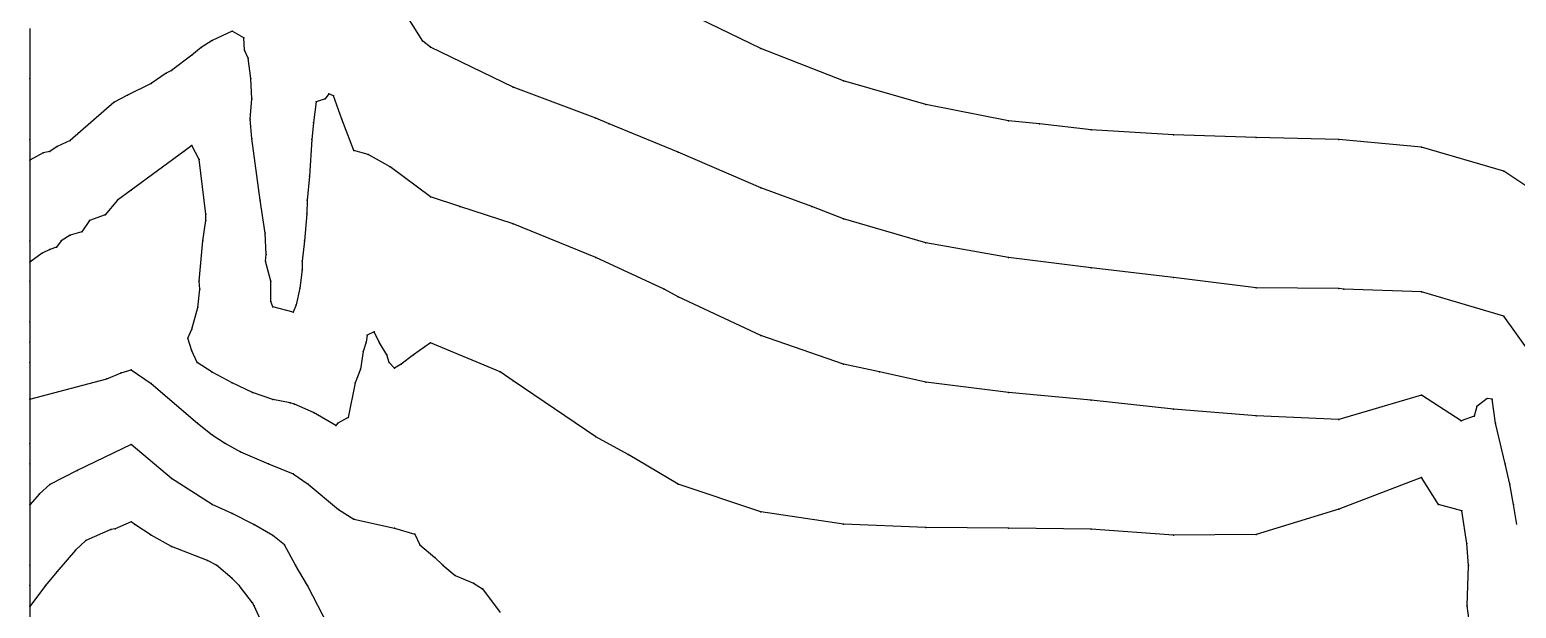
# Model space of a CAD drawing. Extents: x 5610 to 6780, y 4600 to 5770.
# Drawn here: x 5610 to 6344, y 5089 to 5374 of the extents above; entities that cross this region are included whole.
import ezdxf

# ---------------------------------------------------------------- set-up
doc = ezdxf.new("R2010")
doc.units = 0
doc.layers.get('0').update_dxf_attribs({"linetype": 'CONTINUOUS'})

msp = doc.modelspace()

# ---------------------------------------------------------------- linework, layer by layer
at = {"color": 7}
for points in [[(5804.071, 5368.367, 205), (5787.806, 5394.393, 205)], [(5970.884, 5364.865, 215), (5930.136, 5384.603, 215)], [(5610, 5374.715, 205), (5610, 5350, 200.706)], [(5710, 5373.399, 195), (5700, 5368.805, 195)], [(5715.685, 5370, 195), (5710, 5373.399, 195)], [(5694.623, 5365.377, 195), (5690, 5361.603, 195)], [(5700, 5368.805, 195), (5694.623, 5365.377, 195)], [(5716.079, 5363.921, 195), (5715.685, 5370, 195)], [(5717.746, 5360, 195), (5716.079, 5363.921, 195)], [(5807.892, 5365.502, 205), (5804.071, 5368.367, 205)], [(5848.64, 5345.765, 205), (5807.892, 5365.502, 205)], [(6011.633, 5348.948, 215), (5970.884, 5364.865, 215)], [(5690, 5361.603, 195), (5680, 5353.982, 195)], [(5719.069, 5350, 195), (5717.746, 5360, 195)], [(5610, 5350, 200.706), (5610, 5320, 196.375)], [(5677.31, 5352.69, 195), (5670, 5347.604, 195)], [(5680, 5353.982, 195), (5677.31, 5352.69, 195)], [(5719.569, 5340, 195), (5719.069, 5350, 195)], [(6052.381, 5337.169, 215), (6011.633, 5348.948, 215)], [(5658.2, 5341.8, 195), (5651.634, 5338.366, 195)], [(5670, 5347.604, 195), (5658.2, 5341.8, 195)], [(5757.583, 5342.417, 195), (5755.76, 5340, 195)], [(5760, 5341.437, 195), (5757.583, 5342.417, 195)], [(5889.388, 5330.484, 205), (5848.64, 5345.765, 205)], [(5651.634, 5338.366, 195), (5630, 5319.409, 195)], [(5718.834, 5330, 195), (5719.569, 5340, 195)], [(5751.456, 5338.544, 195), (5750, 5328.35, 195)], [(5755.76, 5340, 195), (5751.456, 5338.544, 195)], [(5764.051, 5330, 195), (5760, 5341.437, 195)], [(6093.129, 5329.211, 215), (6052.381, 5337.169, 215)], [(5719.651, 5320.349, 195), (5718.834, 5330, 195)], [(5750, 5328.35, 195), (5749.312, 5320, 195)], [(5770, 5314.521, 195), (5764.051, 5330, 195)], [(5896.073, 5327.619, 205), (5889.388, 5330.484, 205)], [(5930.136, 5313.612, 205), (5896.073, 5327.619, 205)], [(6108.41, 5327.619, 215), (6093.129, 5329.211, 215)], [(6133.877, 5324.754, 215), (6108.41, 5327.619, 215)], [(5610, 5320, 196.375), (5610, 5309.687, 195)], [(5723.814, 5290, 195), (5719.651, 5320.349, 195)], [(5749.312, 5320, 195), (5748.128, 5301.872, 195)], [(6174.626, 5322.207, 215), (6133.877, 5324.754, 215)], [(6215.374, 5320.934, 215), (6174.626, 5322.207, 215)], [(6256.123, 5319.979, 215), (6215.374, 5320.934, 215)], [(6296.871, 5316.159, 215), (6256.123, 5319.979, 215)], [(5616.564, 5313.436, 195), (5610, 5309.687, 195)], [(5620, 5314.093, 195), (5616.564, 5313.436, 195)], [(5623.473, 5316.527, 195), (5620, 5314.093, 195)], [(5630, 5319.409, 195), (5623.473, 5316.527, 195)], [(5686.058, 5313.942, 185), (5660, 5295.023, 185)], [(5690, 5316.946, 185), (5686.058, 5313.942, 185)], [(5693.689, 5310, 185), (5690, 5316.946, 185)], [(5777.011, 5312.615, 195), (5770, 5314.521, 195)], [(5787.84, 5306.528, 195), (5777.011, 5312.615, 195)], [(5970.884, 5296.103, 205), (5930.136, 5313.612, 205)], [(6337.619, 5304.38, 215), (6296.871, 5316.159, 215)], [(5610, 5309.687, 195), (5610, 5270, 186.529)], [(5696.93, 5283.07, 185), (5693.689, 5310, 185)], [(5807.892, 5291.646, 195), (5787.84, 5306.528, 195)], [(5748.128, 5301.872, 195), (5747.002, 5290, 195)], [(6363.723, 5286.871, 215), (6337.619, 5304.38, 215)], [(5660, 5295.023, 185), (5653.349, 5290, 185)], [(5822.217, 5286.871, 195), (5807.892, 5291.646, 195)], [(5996.034, 5286.871, 205), (5970.884, 5296.103, 205)], [(5653.349, 5290, 185), (5647.195, 5282.805, 185)], [(5696.982, 5280, 185), (5696.93, 5283.07, 185)], [(5726.198, 5273.802, 195), (5723.814, 5290, 195)], [(5746.8, 5283.2, 195), (5745.604, 5270, 195)], [(5747.002, 5290, 195), (5746.8, 5283.2, 195)], [(5848.64, 5278.275, 195), (5822.217, 5286.871, 195)], [(6011.633, 5280.822, 205), (5996.034, 5286.871, 205)], [(5639.527, 5280, 185), (5635.661, 5274.339, 185)], [(5647.195, 5282.805, 185), (5639.527, 5280, 185)], [(5695.446, 5270, 185), (5696.982, 5280, 185)], [(5889.388, 5261.721, 195), (5848.64, 5278.275, 195)], [(6052.381, 5269.043, 205), (6011.633, 5280.822, 205)], [(5610, 5270, 186.529), (5610, 5259.47, 185)], [(5625.465, 5270, 185), (5623.23, 5266.77, 185)], [(5630, 5272.829, 185), (5625.465, 5270, 185)], [(5635.661, 5274.339, 185), (5630, 5272.829, 185)], [(5693.701, 5250, 185), (5695.446, 5270, 185)], [(5726.766, 5263.234, 195), (5726.198, 5273.802, 195)], [(5745.604, 5270, 195), (5744.495, 5260, 195)], [(6093.129, 5261.721, 205), (6052.381, 5269.043, 205)], [(5616.119, 5263.881, 185), (5610, 5259.47, 185)], [(5620, 5265.742, 185), (5616.119, 5263.881, 185)], [(5623.23, 5266.77, 185), (5620, 5265.742, 185)], [(5726.411, 5260, 195), (5726.766, 5263.234, 195)], [(5923.133, 5246.123, 195), (5889.388, 5261.721, 195)], [(6133.877, 5256.628, 205), (6093.129, 5261.721, 205)], [(5610, 5259.47, 185), (5610, 5250, 183.847)], [(5729.072, 5250, 195), (5726.411, 5260, 195)], [(5744.406, 5255.594, 195), (5743.382, 5246.618, 195)], [(5744.495, 5260, 195), (5744.406, 5255.594, 195)], [(6174.626, 5251.853, 205), (6133.877, 5256.628, 205)], [(5610, 5250, 183.847), (5610, 5230, 181.303)], [(5693.884, 5246.116, 185), (5693.701, 5250, 185)], [(5728.954, 5240, 195), (5729.072, 5250, 195)], [(5743.382, 5246.618, 195), (5741.563, 5238.437, 195)], [(6215.374, 5246.759, 205), (6174.626, 5251.853, 205)], [(6256.123, 5246.441, 205), (6215.374, 5246.759, 205)], [(6258.669, 5246.123, 205), (6256.123, 5246.441, 205)], [(5692.924, 5237.076, 185), (5693.884, 5246.116, 185)], [(5730, 5237.429, 195), (5728.954, 5240, 195)], [(5930.136, 5242.302, 195), (5923.133, 5246.123, 195)], [(5970.884, 5223.202, 195), (5930.136, 5242.302, 195)], [(6296.871, 5244.849, 205), (6258.669, 5246.123, 205)], [(6337.619, 5232.752, 205), (6296.871, 5244.849, 205)], [(5690, 5226.456, 185), (5692.924, 5237.076, 185)], [(5740, 5234.75, 195), (5730, 5237.429, 195)], [(5741.563, 5238.437, 195), (5740, 5234.75, 195)], [(6350.954, 5214.254, 205), (6337.619, 5232.752, 205)], [(5610, 5230, 181.303), (5610, 5220, 180.203)], [(5688.113, 5221.887, 185), (5690, 5226.456, 185)], [(5780, 5225.102, 185), (5776.563, 5223.437, 185)], [(5782.516, 5220, 185), (5780, 5225.102, 185)], [(5610, 5220, 180.203), (5610, 5210, 178.666)], [(5690, 5215.753, 185), (5688.113, 5221.887, 185)], [(5776.122, 5220, 185), (5774.656, 5215.344, 185)], [(5776.563, 5223.437, 185), (5776.122, 5220, 185)], [(5786.188, 5213.812, 185), (5782.516, 5220, 185)], [(5807.892, 5219.7, 185), (5799.34, 5213.779, 185)], [(5842.273, 5205.374, 185), (5807.892, 5219.7, 185)], [(6011.633, 5209.194, 195), (5970.884, 5223.202, 195)], [(5610, 5210, 178.666), (5610, 5191.799, 175)], [(5692.682, 5210, 185), (5690, 5215.753, 185)], [(5700, 5205.121, 185), (5692.682, 5210, 185)], [(5774.656, 5215.344, 185), (5773.313, 5206.687, 185)], [(5787.463, 5210, 185), (5786.188, 5213.812, 185)], [(5790, 5207.083, 185), (5787.463, 5210, 185)], [(5799.34, 5213.779, 185), (5793.34, 5209.077, 185)], [(5648.117, 5201.883, 175), (5655.11, 5204.89, 175)], [(5655.11, 5204.89, 175), (5660, 5206.381, 175)], [(5660, 5206.381, 175), (5670, 5199.53, 175)], [(5709.9, 5200, 185), (5700, 5205.121, 185)], [(5773.313, 5206.687, 185), (5770.678, 5200, 185)], [(5793.34, 5209.077, 185), (5790, 5207.083, 185)], [(5848.64, 5200.917, 185), (5842.273, 5205.374, 185)], [(6029.46, 5205.374, 195), (6011.633, 5209.194, 195)], [(6052.381, 5200.281, 195), (6029.46, 5205.374, 195)], [(5610, 5191.799, 175), (5648.117, 5201.883, 175)], [(5670, 5199.53, 175), (5692.814, 5180, 175)], [(5720, 5195.172, 185), (5709.9, 5200, 185)], [(5730, 5191.742, 185), (5720, 5195.172, 185)], [(5770.678, 5200, 185), (5767.232, 5182.768, 185)], [(5889.388, 5173.221, 185), (5848.64, 5200.917, 185)], [(6093.129, 5195.187, 195), (6052.381, 5200.281, 195)], [(6133.877, 5191.367, 195), (6093.129, 5195.187, 195)], [(5610, 5191.799, 175), (5610, 5170, 170.66)], [(5738.616, 5190, 185), (5730, 5191.742, 185)], [(5740.655, 5189.345, 185), (5738.616, 5190, 185)], [(5750, 5185.307, 185), (5740.655, 5189.345, 185)], [(6174.626, 5186.91, 195), (6133.877, 5191.367, 195)], [(6296.871, 5193.914, 195), (6256.123, 5181.816, 195)], [(6316.546, 5181.155, 195), (6296.871, 5193.914, 195)], [(6324.317, 5188.183, 195), (6322.988, 5183.519, 195)], [(6329.313, 5192.148, 195), (6324.317, 5188.183, 195)], [(6331.808, 5191.808, 195), (6329.313, 5192.148, 195)], [(6333.436, 5180, 195), (6331.808, 5191.808, 195)], [(5761.145, 5178.855, 185), (5750, 5185.307, 185)], [(5767.232, 5182.768, 185), (5762.08, 5180, 185)], [(6215.374, 5183.727, 195), (6174.626, 5186.91, 195)], [(6256.123, 5181.816, 195), (6215.374, 5183.727, 195)], [(6322.988, 5183.519, 195), (6316.546, 5181.155, 195)], [(5692.814, 5180, 175), (5700, 5174.305, 175)], [(5700, 5174.305, 175), (5706.689, 5170, 175)], [(5762.08, 5180, 185), (5761.145, 5178.855, 185)], [(5905.305, 5164.626, 185), (5889.388, 5173.221, 185)], [(6338.261, 5160, 195), (6333.436, 5180, 195)], [(5610, 5170, 170.66), (5610, 5160, 168.949)], [(5660, 5169.482, 165), (5633.367, 5156.633, 165)], [(5680, 5152.788, 165), (5660, 5169.482, 165)], [(5706.689, 5170, 175), (5714.067, 5165.933, 175)], [(5714.067, 5165.933, 175), (5727.872, 5160, 175)], [(5610, 5160, 168.949), (5610, 5139.691, 165)], [(5727.872, 5160, 175), (5740, 5155.104, 175)], [(5930.136, 5149.982, 185), (5905.305, 5164.626, 185)], [(6340.558, 5150, 195), (6338.261, 5160, 195)], [(5633.367, 5156.633, 165), (5620, 5149.826, 165)], [(5700.106, 5140, 165), (5680, 5152.788, 165)], [(5740, 5155.104, 175), (5747.408, 5150, 175)], [(6296.871, 5153.166, 185), (6256.123, 5137.566, 185)], [(6305.403, 5139.86, 185), (6296.871, 5153.166, 185)], [(5614.766, 5145.234, 165), (5610, 5139.691, 165)], [(5620, 5149.826, 165), (5614.766, 5145.234, 165)], [(5747.408, 5150, 175), (5762.477, 5137.523, 175)], [(5970.884, 5136.293, 185), (5930.136, 5149.982, 185)], [(6342.387, 5140, 195), (6340.558, 5150, 195)], [(5610, 5139.691, 165), (5610, 5110, 158.878)], [(5710, 5135.479, 165), (5700.106, 5140, 165)], [(5762.477, 5137.523, 175), (5770, 5132.698, 175)], [(6011.633, 5130.245, 185), (5970.884, 5136.293, 185)], [(6256.123, 5137.566, 185), (6215.374, 5125.151, 185)], [(6316.851, 5136.851, 185), (6305.403, 5139.86, 185)], [(6319.37, 5120.63, 185), (6316.851, 5136.851, 185)], [(6343.943, 5130, 195), (6342.387, 5140, 195)], [(5660, 5131.44, 155), (5652.128, 5127.872, 155)], [(5661.832, 5130, 155), (5660, 5131.44, 155)], [(5670, 5124.869, 155), (5661.832, 5130, 155)], [(5720.565, 5130, 165), (5710, 5135.479, 165)], [(5730, 5124.65, 165), (5720.565, 5130, 165)], [(5770, 5132.698, 175), (5790, 5128.226, 175)], [(6052.381, 5128.653, 185), (6011.633, 5130.245, 185)], [(5637.765, 5122.235, 155), (5632.563, 5117.437, 155)], [(5650, 5127.581, 155), (5637.765, 5122.235, 155)], [(5652.128, 5127.872, 155), (5650, 5127.581, 155)], [(5680, 5119.235, 155), (5670, 5124.869, 155)], [(5735.703, 5120, 165), (5730, 5124.65, 165)], [(5790, 5128.226, 175), (5800, 5125.304, 175)], [(5800, 5125.304, 175), (5802.522, 5120, 175)], [(6093.129, 5128.334, 185), (6052.381, 5128.653, 185)], [(6133.877, 5127.698, 185), (6093.129, 5128.334, 185)], [(6174.626, 5124.833, 185), (6133.877, 5127.698, 185)], [(6215.374, 5125.151, 185), (6174.626, 5124.833, 185)], [(5632.563, 5117.437, 155), (5623.346, 5106.654, 155)], [(5697.664, 5112.336, 155), (5680, 5119.235, 155)], [(5741.119, 5110, 165), (5735.703, 5120, 165)], [(5802.522, 5120, 175), (5810, 5113.791, 175)], [(6320.102, 5109.898, 185), (6319.37, 5120.63, 185)], [(5610, 5110, 158.878), (5610, 5100, 156.904)], [(5702.131, 5110, 155), (5697.664, 5112.336, 155)], [(5710, 5103.431, 155), (5702.131, 5110, 155)], [(5747.182, 5100, 165), (5741.119, 5110, 165)], [(5810, 5113.791, 175), (5813.924, 5110, 175)], [(5813.924, 5110, 175), (5820, 5104.941, 175)], [(6319.483, 5090, 185), (6320.102, 5109.898, 185)], [(5610, 5100, 156.904), (5610, 5089.619, 155)], [(5617.859, 5100, 155), (5610, 5089.619, 155)], [(5623.346, 5106.654, 155), (5617.859, 5100, 155)], [(5713.379, 5100, 155), (5710, 5103.431, 155)], [(5720, 5091.402, 155), (5713.379, 5100, 155)], [(5757.536, 5080, 165), (5747.182, 5100, 165)], [(5820, 5104.941, 175), (5828.991, 5101.048, 175)], [(5828.991, 5101.048, 175), (5833.465, 5098.355, 175)], [(5833.465, 5098.355, 175), (5842.271, 5086.71, 175)], [(5610, 5089.619, 155), (5610, 5060, 152.5)], [(5720.835, 5090, 155), (5720, 5091.402, 155)], [(5734.496, 5060, 155), (5720.835, 5090, 155)], [(6320.979, 5079.021, 185), (6319.483, 5090, 185)]]:
    msp.add_polyline3d(points, dxfattribs=at)
at = {"color": 254}
for p in [(5710, 5373.399, 195), (5710, 5373.399, 195), (5694.623, 5365.377, 195), (5694.623, 5365.377, 195), (5700, 5368.805, 195), (5700, 5368.805, 195), (5715.685, 5370, 195), (5715.685, 5370, 195), (5716.079, 5363.921, 195), (5716.079, 5363.921, 195), (5804.071, 5368.367, 205), (5804.071, 5368.367, 205), (5807.892, 5365.502, 205), (5807.892, 5365.502, 205), (5970.884, 5364.865, 215), (5970.884, 5364.865, 215), (5690, 5361.603, 195), (5690, 5361.603, 195), (5717.746, 5360, 195), (5717.746, 5360, 195), (5610, 5350, 200.706), (5610, 5350, 200.706), (5677.31, 5352.69, 195), (5677.31, 5352.69, 195), (5680, 5353.982, 195), (5680, 5353.982, 195), (5719.069, 5350, 195), (5719.069, 5350, 195), (6011.633, 5348.948, 215), (6011.633, 5348.948, 215), (5658.2, 5341.8, 195), (5658.2, 5341.8, 195), (5670, 5347.604, 195), (5670, 5347.604, 195), (5757.583, 5342.417, 195), (5757.583, 5342.417, 195), (5848.64, 5345.765, 205), (5848.64, 5345.765, 205), (5651.634, 5338.366, 195), (5651.634, 5338.366, 195), (5719.569, 5340, 195), (5719.569, 5340, 195), (5751.456, 5338.544, 195), (5751.456, 5338.544, 195), (5755.76, 5340, 195), (5755.76, 5340, 195), (5760, 5341.437, 195), (5760, 5341.437, 195), (6052.381, 5337.169, 215), (6052.381, 5337.169, 215), (5718.834, 5330, 195), (5718.834, 5330, 195), (5750, 5328.35, 195), (5750, 5328.35, 195), (5764.051, 5330, 195), (5764.051, 5330, 195), (5889.388, 5330.484, 205), (5889.388, 5330.484, 205), (5896.073, 5327.619, 205), (5896.073, 5327.619, 205), (6093.129, 5329.211, 215), (6093.129, 5329.211, 215), (6108.41, 5327.619, 215), (6108.41, 5327.619, 215), (5610, 5320, 196.375), (5610, 5320, 196.375), (5719.651, 5320.349, 195), (5719.651, 5320.349, 195), (5749.312, 5320, 195), (5749.312, 5320, 195), (6133.877, 5324.754, 215), (6133.877, 5324.754, 215), (6174.626, 5322.207, 215), (6174.626, 5322.207, 215), (6215.374, 5320.934, 215), (6215.374, 5320.934, 215), (6256.123, 5319.979, 215), (6256.123, 5319.979, 215), (5616.564, 5313.436, 195), (5616.564, 5313.436, 195), (5620, 5314.093, 195), (5620, 5314.093, 195), (5623.473, 5316.527, 195), (5623.473, 5316.527, 195), (5630, 5319.409, 195), (5630, 5319.409, 195), (5686.058, 5313.942, 185), (5686.058, 5313.942, 185), (5690, 5316.946, 185), (5690, 5316.946, 185), (5770, 5314.521, 195), (5770, 5314.521, 195), (5777.011, 5312.615, 195), (5777.011, 5312.615, 195), (5930.136, 5313.612, 205), (5930.136, 5313.612, 205), (6296.871, 5316.159, 215), (6296.871, 5316.159, 215), (5610, 5309.687, 195), (5610, 5309.687, 195), (5610, 5309.687, 195), (5693.689, 5310, 185), (5693.689, 5310, 185), (5787.84, 5306.528, 195), (5787.84, 5306.528, 195), (5748.128, 5301.872, 195), (5748.128, 5301.872, 195), (6337.619, 5304.38, 215), (6337.619, 5304.38, 215), (5660, 5295.023, 185), (5660, 5295.023, 185), (5807.892, 5291.646, 195), (5807.892, 5291.646, 195), (5970.884, 5296.103, 205), (5970.884, 5296.103, 205), (5653.349, 5290, 185), (5653.349, 5290, 185), (5696.93, 5283.07, 185), (5696.93, 5283.07, 185), (5723.814, 5290, 195), (5723.814, 5290, 195), (5746.8, 5283.2, 195), (5746.8, 5283.2, 195), (5747.002, 5290, 195), (5747.002, 5290, 195), (5822.217, 5286.871, 195), (5822.217, 5286.871, 195), (5996.034, 5286.871, 205), (5996.034, 5286.871, 205), (5639.527, 5280, 185), (5639.527, 5280, 185), (5647.195, 5282.805, 185), (5647.195, 5282.805, 185), (5696.982, 5280, 185), (5696.982, 5280, 185), (5848.64, 5278.275, 195), (5848.64, 5278.275, 195), (6011.633, 5280.822, 205), (6011.633, 5280.822, 205), (5610, 5270, 186.529), (5610, 5270, 186.529), (5625.465, 5270, 185), (5625.465, 5270, 185), (5630, 5272.829, 185), (5630, 5272.829, 185), (5635.661, 5274.339, 185), (5635.661, 5274.339, 185), (5695.446, 5270, 185), (5695.446, 5270, 185), (5726.198, 5273.802, 195), (5726.198, 5273.802, 195), (5745.604, 5270, 195), (5745.604, 5270, 195), (6052.381, 5269.043, 205), (6052.381, 5269.043, 205), (5616.119, 5263.881, 185), (5616.119, 5263.881, 185), (5620, 5265.742, 185), (5620, 5265.742, 185), (5623.23, 5266.77, 185), (5623.23, 5266.77, 185), (5726.766, 5263.234, 195), (5726.766, 5263.234, 195), (5889.388, 5261.721, 195), (5889.388, 5261.721, 195), (6093.129, 5261.721, 205), (6093.129, 5261.721, 205), (5610, 5259.47, 185), (5610, 5259.47, 185), (5610, 5259.47, 185), (5726.411, 5260, 195), (5726.411, 5260, 195), (5744.406, 5255.594, 195), (5744.406, 5255.594, 195), (5744.495, 5260, 195), (5744.495, 5260, 195), (6133.877, 5256.628, 205), (6133.877, 5256.628, 205), (5610, 5250, 183.847), (5610, 5250, 183.847), (5693.701, 5250, 185), (5693.701, 5250, 185), (5729.072, 5250, 195), (5729.072, 5250, 195), (5743.382, 5246.618, 195), (5743.382, 5246.618, 195), (6174.626, 5251.853, 205), (6174.626, 5251.853, 205), (6215.374, 5246.759, 205), (6215.374, 5246.759, 205), (6256.123, 5246.441, 205), (6256.123, 5246.441, 205), (5693.884, 5246.116, 185), (5693.884, 5246.116, 185), (5728.954, 5240, 195), (5728.954, 5240, 195), (5923.133, 5246.123, 195), (5923.133, 5246.123, 195), (5930.136, 5242.302, 195), (5930.136, 5242.302, 195), (6258.669, 5246.123, 205), (6258.669, 5246.123, 205), (6296.871, 5244.849, 205), (6296.871, 5244.849, 205), (5692.924, 5237.076, 185), (5692.924, 5237.076, 185), (5730, 5237.429, 195), (5730, 5237.429, 195), (5740, 5234.75, 195), (5740, 5234.75, 195), (5741.563, 5238.437, 195), (5741.563, 5238.437, 195), (6337.619, 5232.752, 205), (6337.619, 5232.752, 205), (5610, 5230, 181.303), (5610, 5230, 181.303), (5690, 5226.456, 185), (5690, 5226.456, 185), (5780, 5225.102, 185), (5780, 5225.102, 185), (5610, 5220, 180.203), (5610, 5220, 180.203), (5688.113, 5221.887, 185), (5688.113, 5221.887, 185), (5776.122, 5220, 185), (5776.122, 5220, 185), (5776.563, 5223.437, 185), (5776.563, 5223.437, 185), (5782.516, 5220, 185), (5782.516, 5220, 185), (5807.892, 5219.7, 185), (5807.892, 5219.7, 185), (5970.884, 5223.202, 195), (5970.884, 5223.202, 195), (5610, 5210, 178.666), (5610, 5210, 178.666), (5690, 5215.753, 185), (5690, 5215.753, 185), (5692.682, 5210, 185), (5692.682, 5210, 185), (5774.656, 5215.344, 185), (5774.656, 5215.344, 185), (5786.188, 5213.812, 185), (5786.188, 5213.812, 185), (5787.463, 5210, 185), (5787.463, 5210, 185), (5799.34, 5213.779, 185), (5799.34, 5213.779, 185), (5655.11, 5204.89, 175), (5655.11, 5204.89, 175), (5660, 5206.381, 175), (5660, 5206.381, 175), (5700, 5205.121, 185), (5700, 5205.121, 185), (5773.313, 5206.687, 185), (5773.313, 5206.687, 185), (5790, 5207.083, 185), (5790, 5207.083, 185), (5793.34, 5209.077, 185), (5793.34, 5209.077, 185), (5842.273, 5205.374, 185), (5842.273, 5205.374, 185), (6011.633, 5209.194, 195), (6011.633, 5209.194, 195), (6029.46, 5205.374, 195), (6029.46, 5205.374, 195), (5648.117, 5201.883, 175), (5648.117, 5201.883, 175), (5670, 5199.53, 175), (5670, 5199.53, 175), (5709.9, 5200, 185), (5709.9, 5200, 185), (5720, 5195.172, 185), (5720, 5195.172, 185), (5770.678, 5200, 185), (5770.678, 5200, 185), (5848.64, 5200.917, 185), (5848.64, 5200.917, 185), (6052.381, 5200.281, 195), (6052.381, 5200.281, 195), (6093.129, 5195.187, 195), (6093.129, 5195.187, 195), (5610, 5191.799, 175), (5610, 5191.799, 175), (5610, 5191.799, 175), (5730, 5191.742, 185), (5730, 5191.742, 185), (5738.616, 5190, 185), (5738.616, 5190, 185), (5740.655, 5189.345, 185), (5740.655, 5189.345, 185), (6133.877, 5191.367, 195), (6133.877, 5191.367, 195), (6296.871, 5193.914, 195), (6296.871, 5193.914, 195), (6324.317, 5188.183, 195), (6324.317, 5188.183, 195), (6329.313, 5192.148, 195), (6329.313, 5192.148, 195), (6331.808, 5191.808, 195), (6331.808, 5191.808, 195), (5750, 5185.307, 185), (5750, 5185.307, 185), (5767.232, 5182.768, 185), (5767.232, 5182.768, 185), (6174.626, 5186.91, 195), (6174.626, 5186.91, 195), (6215.374, 5183.727, 195), (6215.374, 5183.727, 195), (6256.123, 5181.816, 195), (6256.123, 5181.816, 195), (6316.546, 5181.155, 195), (6316.546, 5181.155, 195), (6322.988, 5183.519, 195), (6322.988, 5183.519, 195), (5692.814, 5180, 175), (5692.814, 5180, 175), (5700, 5174.305, 175), (5700, 5174.305, 175), (5761.145, 5178.855, 185), (5761.145, 5178.855, 185), (5762.08, 5180, 185), (5762.08, 5180, 185), (5889.388, 5173.221, 185), (5889.388, 5173.221, 185), (6333.436, 5180, 195), (6333.436, 5180, 195), (5610, 5170, 170.66), (5610, 5170, 170.66), (5660, 5169.482, 165), (5660, 5169.482, 165), (5706.689, 5170, 175), (5706.689, 5170, 175), (5714.067, 5165.933, 175), (5714.067, 5165.933, 175), (5610, 5160, 168.949), (5610, 5160, 168.949), (5727.872, 5160, 175), (5727.872, 5160, 175), (5905.305, 5164.626, 185), (5905.305, 5164.626, 185), (6338.261, 5160, 195), (6338.261, 5160, 195), (5633.367, 5156.633, 165), (5633.367, 5156.633, 165), (5680, 5152.788, 165), (5680, 5152.788, 165), (5740, 5155.104, 175), (5740, 5155.104, 175), (6296.871, 5153.166, 185), (6296.871, 5153.166, 185), (5614.766, 5145.234, 165), (5614.766, 5145.234, 165), (5620, 5149.826, 165), (5620, 5149.826, 165), (5747.408, 5150, 175), (5747.408, 5150, 175), (5930.136, 5149.982, 185), (5930.136, 5149.982, 185), (6340.558, 5150, 195), (6340.558, 5150, 195), (5610, 5139.691, 165), (5610, 5139.691, 165), (5610, 5139.691, 165), (5700.106, 5140, 165), (5700.106, 5140, 165), (5762.477, 5137.523, 175), (5762.477, 5137.523, 175), (5970.884, 5136.293, 185), (5970.884, 5136.293, 185), (6256.123, 5137.566, 185), (6256.123, 5137.566, 185), (6305.403, 5139.86, 185), (6305.403, 5139.86, 185), (6316.851, 5136.851, 185), (6316.851, 5136.851, 185), (6342.387, 5140, 195), (6342.387, 5140, 195), (5660, 5131.44, 155), (5660, 5131.44, 155), (5661.832, 5130, 155), (5661.832, 5130, 155), (5710, 5135.479, 165), (5710, 5135.479, 165), (5720.565, 5130, 165), (5720.565, 5130, 165), (5770, 5132.698, 175), (5770, 5132.698, 175), (6011.633, 5130.245, 185), (6011.633, 5130.245, 185), (5637.765, 5122.235, 155), (5637.765, 5122.235, 155), (5650, 5127.581, 155), (5650, 5127.581, 155), (5652.128, 5127.872, 155), (5652.128, 5127.872, 155), (5670, 5124.869, 155), (5670, 5124.869, 155), (5730, 5124.65, 165), (5730, 5124.65, 165), (5790, 5128.226, 175), (5790, 5128.226, 175), (5800, 5125.304, 175), (5800, 5125.304, 175), (6052.381, 5128.653, 185), (6052.381, 5128.653, 185), (6093.129, 5128.334, 185), (6093.129, 5128.334, 185), (6133.877, 5127.698, 185), (6133.877, 5127.698, 185), (6174.626, 5124.833, 185), (6174.626, 5124.833, 185), (6215.374, 5125.151, 185), (6215.374, 5125.151, 185), (5632.563, 5117.437, 155), (5632.563, 5117.437, 155), (5680, 5119.235, 155), (5680, 5119.235, 155), (5735.703, 5120, 165), (5735.703, 5120, 165), (5802.522, 5120, 175), (5802.522, 5120, 175), (6319.37, 5120.63, 185), (6319.37, 5120.63, 185), (5610, 5110, 158.878), (5610, 5110, 158.878), (5697.664, 5112.336, 155), (5697.664, 5112.336, 155), (5702.131, 5110, 155), (5702.131, 5110, 155), (5741.119, 5110, 165), (5741.119, 5110, 165), (5810, 5113.791, 175), (5810, 5113.791, 175), (5813.924, 5110, 175), (5813.924, 5110, 175), (6320.102, 5109.898, 185), (6320.102, 5109.898, 185), (5610, 5100, 156.904), (5610, 5100, 156.904), (5617.859, 5100, 155), (5617.859, 5100, 155), (5623.346, 5106.654, 155), (5623.346, 5106.654, 155), (5710, 5103.431, 155), (5710, 5103.431, 155), (5713.379, 5100, 155), (5713.379, 5100, 155), (5747.182, 5100, 165), (5747.182, 5100, 165), (5820, 5104.941, 175), (5820, 5104.941, 175), (5828.991, 5101.048, 175), (5828.991, 5101.048, 175), (5833.465, 5098.355, 175), (5833.465, 5098.355, 175), (5610, 5089.619, 155), (5610, 5089.619, 155), (5610, 5089.619, 155), (5720, 5091.402, 155), (5720, 5091.402, 155), (5720.835, 5090, 155), (5720.835, 5090, 155), (6319.483, 5090, 185), (6319.483, 5090, 185)]:
    msp.add_point(p, dxfattribs=at)

doc.saveas('drawing.dxf')
